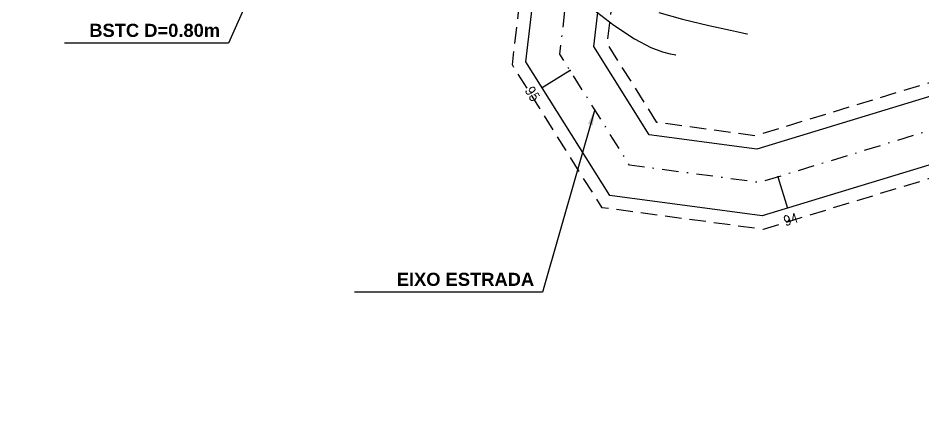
# Model space of a CAD drawing. Header units: millimetres. Extents: x 276147 to 291056, y 9594849 to 9609891.
# Drawn here: x 285196 to 285264.9, y 9596496 to 9596525.6 of the extents above; entities that cross this region are included whole.
import ezdxf
from ezdxf.enums import TextEntityAlignment as Align

# ---------------------------------------------------------------- set-up
doc = ezdxf.new("R2010")
doc.units = ezdxf.units.MM
doc.header["$LTSCALE"] = 10
for name, pattern in [('CONTINUO', [0]), ('DASHDOTX2', [50.8, 25.4, -12.7, 0, -12.7]), ('HIDDEN', [0.375, 0.25, -0.125])]:
    doc.linetypes.add(name, pattern=pattern)
for name, color, linetype in [('Curvas simples', 9, 'Continuous'), ('TG', 7, 'CONTINUO'), ('Top_malha_coord', 8, 'Continuous')]:
    doc.layers.add(name, color=color, linetype=linetype)
doc.styles.add('r80', font='romans.shx')
doc.styles.add('ROMAND', font='romand', dxfattribs={"height": 0.2})
doc.styles.add('T7', font='arial.ttf')
doc.dimstyles.new('cadnorma_dim1', dxfattribs={"dimscale": 0, "dimtxt": 2, "dimasz": 1.199999999999999, "dimexe": 1, "dimexo": 2.5, "dimgap": 0.6, "dimtad": 1, "dimzin": 4, "dimdsep": 46, "dimtxsty": 'r80', "dimblk": 'ARCHTICK', "dimblk1": 'ARCHTICK', "dimblk2": 'ARCHTICK', "dimcen": -1, "dimdle": 1, "dimclrd": 1, "dimclre": 1, "dimclrt": 2, "dimaunit": 1, "dimazin": 0, "dimtfac": 1, "dimtix": 1, "dimtmove": 2, "dimatfit": 0, "dimfxl": 1, "dimarcsym": 0})

# ---------------------------------------------------------------- blocks, each defined once
blk = doc.blocks.new('_ArchTick')
at = {"color": 0, "linetype": 'ByBlock', "const_width": 0.15}
blk.add_lwpolyline([(-0.5, -0.5), (0.5, 0.5)], dxfattribs=at)

msp = doc.modelspace()

# ---------------------------------------------------------------- linework, layer by layer
at = {"color": 8, "linetype": 'HIDDEN', "ltscale": 0.5, "elevation": 160.1796621240507, "flags": 128}
for points in [[(285284.4066639607, 9596526.482070172), (285270.5826698519, 9596522.259217547), (285252.1874144828, 9596516.639969464), (285244.6637616719, 9596517.652206672), (285240.8799137478, 9596523.684238628), (285243.4126827257, 9596545.38090043), (285230.2537774265, 9596548.6337094), (285199.4507043695, 9596547.796458796), (285180.1765932365, 9596543.374876408), (285162.1225250977, 9596545.187320657), (285157.7266263914, 9596549.70200622), (285161.5581282348, 9596557.913740786), (285153.2551091654, 9596579.718767166), (285130.9623938378, 9596584.62452904), (285110.0950859511, 9596578.108072596), (285097.2086925445, 9596562.038380977), (285064.8856910209, 9596538.509236362), (285052.1738307181, 9596523.014541393), (285036.6182420748, 9596511.097859764), (285028.5252062663, 9596504.898021668), (285022.1250464947, 9596498.753929328), (285006.5727289441, 9596498.09449322)], [(285284.4066639615, 9596519.162755683), (285272.627692194, 9596515.564601533), (285252.7697705843, 9596509.498548863), (285240.4778465066, 9596511.152312424), (285233.6416384185, 9596522.050273048), (285235.7446760184, 9596540.065692516), (285229.4952845325, 9596541.610507693), (285200.3370794597, 9596540.817965832), (285180.6212545474, 9596536.295051988), (285158.8861235605, 9596538.477037383), (285149.3394452614, 9596548.281687943), (285153.9625866556, 9596558.190076753), (285148.0586175055, 9596573.694822913), (285131.2740132702, 9596577.388463207), (285114.2201054307, 9596572.0628578), (285102.0845496327, 9596556.929481603), (285069.7294436952, 9596533.37696696), (285057.0727241201, 9596517.949483927), (285040.8751770524, 9596505.54101672), (285033.0916450059, 9596499.578280406), (285025.0644761262, 9596491.872274842), (285006.5727289441, 9596491.088203546)]]:
    msp.add_lwpolyline(points, dxfattribs=at)
at = {"linetype": 'Continuous'}
for p in [(285238.037457322, 9596521.629107228, 160.1796621240507), (285238.037457322, 9596521.629107228, 160.1796621240507), (285253.8862857524, 9596513.499270994, 160.1796621240507), (285253.8862857524, 9596513.499270994, 160.1796621240507)]:
    msp.add_point(p, dxfattribs=at)
at = {"layer": 'Curvas simples', "linetype": 'CONTINUO'}
for points in [[(285239.7343820253, 9596526.345542356, -27.03109909544264), (285241.3744600623, 9596525.080606593, -26.95672634514313), (285242.9488309434, 9596524.039278768, -26.8909999515422), (285244.1978756798, 9596523.385009576, -26.84448749138073), (285245.0955563535, 9596523.048441794, -26.81543888119313), (285245.6742353119, 9596522.90201618, -26.79902452116631), (285245.9768023657, 9596522.835956344, -26.79078621099734), (285246.0882751763, 9596522.811619136, -26.78775104999341), (285246.1041988636, 9596522.808142256, -26.78731747096435)], [(285244.7942582265, 9596526.041265033, -25.91882033933917), (285246.6213122935, 9596525.540128388, -25.8657231423681), (285248.6175870819, 9596525.066615807, -25.81013428905544), (285250.2650261504, 9596524.701548137, -25.76510143439782), (285251.1800770933, 9596524.501765136, -25.7401864230892), (285251.5172015971, 9596524.428160287, -25.73100717985335), (285251.5653623849, 9596524.417646026, -25.72969587988018)]]:
    msp.add_polyline3d(points, dxfattribs=at)
at = {"layer": 'TG', "color": 3, "linetype": 'Continuous'}
for p, q in [((285238.037457322, 9596521.629107228, 160.1796621240507), (285235.919646419, 9596520.3006205, 160.1796621240507)), ((285238.0374573212, 9596521.629107228, 160.1796621240507), (285235.919646418, 9596520.3006205, 160.1796621240507)), ((285253.8862857524, 9596513.499270994, 160.1796621240507), (285254.6166508743, 9596511.108336698, 160.1796621240507))]:
    msp.add_line(p, q, dxfattribs=at)
at = {"layer": 'TG', "color": 8, "linetype": 'CONTINUO', "elevation": 160.1796621240507}
for points in [[(285284.6988100097, 9596525.525696455), (285270.8748159009, 9596521.30284383), (285252.2706082115, 9596515.61976652), (285244.0657737913, 9596516.723650351), (285239.8458744151, 9596523.450814972), (285242.3172531961, 9596544.621585013), (285230.1454212986, 9596547.63039487), (285199.5773293825, 9596546.799531229), (285180.2401162809, 9596542.363472918), (285161.6601820209, 9596544.22870876), (285156.5284576585, 9596549.499103611), (285160.4730508663, 9596557.953217354), (285152.512753214, 9596578.858203702), (285131.0069108995, 9596583.59080535), (285110.6843744482, 9596577.244470483), (285097.9052435571, 9596561.30853821), (285065.5776556886, 9596537.77605502), (285052.8736726326, 9596522.290961755), (285037.226375643, 9596510.304025045), (285029.1775546577, 9596504.138058633), (285022.5449650136, 9596497.77083583), (285006.6150920272, 9596497.095390938)], [(285284.1145179129, 9596520.1191294), (285272.3355461454, 9596516.52097525), (285252.6865768554, 9596510.518751808), (285241.0758343874, 9596512.080868745), (285234.6756777513, 9596522.283696704), (285236.8401055482, 9596540.825007934), (285229.6036406599, 9596542.613822224), (285200.2104544468, 9596541.814893398), (285180.5577315029, 9596537.306455476), (285159.3484666372, 9596539.43564928), (285150.5376139942, 9596548.484590553), (285155.0476640241, 9596558.150600186), (285148.8009734568, 9596574.555386377), (285131.2294962084, 9596578.422186896), (285113.6308169336, 9596572.926459912), (285101.3879986201, 9596557.65932437), (285069.0374790274, 9596534.110148303), (285056.3728822055, 9596518.673063565), (285040.2670434841, 9596506.33485144), (285032.4392966146, 9596500.338243442), (285024.6445576075, 9596492.85536834), (285006.5303658611, 9596492.087305827)]]:
    msp.add_lwpolyline(points, dxfattribs=at)
at = {"layer": 'TG', "color": 1, "linetype": 'DASHDOTX2', "ltscale": 0.005, "elevation": 160.1796621240507, "flags": 128}
msp.add_lwpolyline([(285284.406663961, 9596522.822412927), (285271.6051810231, 9596518.91190954), (285252.4785925334, 9596513.069259163), (285242.5708040892, 9596514.402259547), (285237.2607760833, 9596522.867255837), (285239.5786793719, 9596542.723296473), (285229.8745309795, 9596545.122108547), (285199.8938919146, 9596544.307212312), (285180.3989238919, 9596539.834964197), (285160.5043243289, 9596541.83217902), (285153.5330358263, 9596548.99184708), (285157.760357445, 9596558.051908767), (285150.6568633354, 9596576.70679504), (285131.1182035539, 9596581.006496124), (285112.1575956909, 9596575.085465197), (285099.6466210886, 9596559.483931292), (285067.3075673581, 9596535.94310166), (285054.6232774191, 9596520.48201266), (285038.7467095636, 9596508.319438243), (285030.8084256359, 9596502.238151036), (285023.5947613104, 9596495.313102083), (285006.572728944, 9596494.591348384)], dxfattribs=at)

# ---------------------------------------------------------------- texts
at = {"layer": 'TG', "color": 5, "extrusion": (-0.0329375753904347, 0.0522652508514922, 0.998089905610126), "style": 'ROMAND', "width": 0.8324324334795413}
msp.add_text('95', height=0.7500000000000002, rotation=89.98057412668699, dxfattribs=at).set_placement((-5357783.277739308, -7951498.406309519, 492329.4349094103), (-5357783.277366358, -7951497.306309581, 492329.4349094103), align=Align.FIT)
at = {"layer": 'TG', "color": 5, "extrusion": (-0.0590452619672331, -0.0181713334235763, 0.998089905610126), "style": 'ROMAND', "width": 0.8105263147484528}
msp.add_text('94', height=0.75, rotation=89.98057451471655, dxfattribs=at).set_placement((-9088082.787928946, 3089436.068741488, -191064.462916696), (-9088082.787556004, 3089437.168741424, -191064.462916696), align=Align.FIT)
at = {"layer": 'Top_malha_coord', "color": 7, "char_height": 1, "attachment_point": 3, "style": 'T7'}
for s, insert in [('{\\fArial|b1|i0|c0|p34;BSTC D=0.80m}', (285211.3561574978, 9596525.187594673)), ('{\\fArial|b1|i0|c0|p34;EIXO ESTRADA}', (285235.3002934404, 9596506.184709117, 160.1796621240507))]:
    msp.add_mtext_dynamic_manual_height_columns(s, width=16.67673822349752, gutter_width=12.5, heights=[0], dxfattribs=dict(at, insert=insert))

# ---------------------------------------------------------------- leaders
at = {"linetype": 'CONTINUO'}
for points, override in [([(285219.8220793344, 9596541.347582728), (285211.9978038745, 9596523.715686085), (285199.4961429487, 9596523.715686085)], {"dimscale": 1, "dimgap": 0.6, "dimtad": 0, "dimzin": 1, "dimclrd": 256}), ([(285239.9157900864, 9596518.634757694, 160.1796621240507), (285235.9419398171, 9596504.71280053, 160.1796621240507), (285221.6108031478, 9596504.71280053, 160.1796621240507)], {"dimscale": 1, "dimtad": 0, "dimzin": 1, "dimclrd": 256})]:
    msp.add_leader(points, dimstyle='cadnorma_dim1', override=override, dxfattribs=at)

doc.saveas('drawing.dxf')
